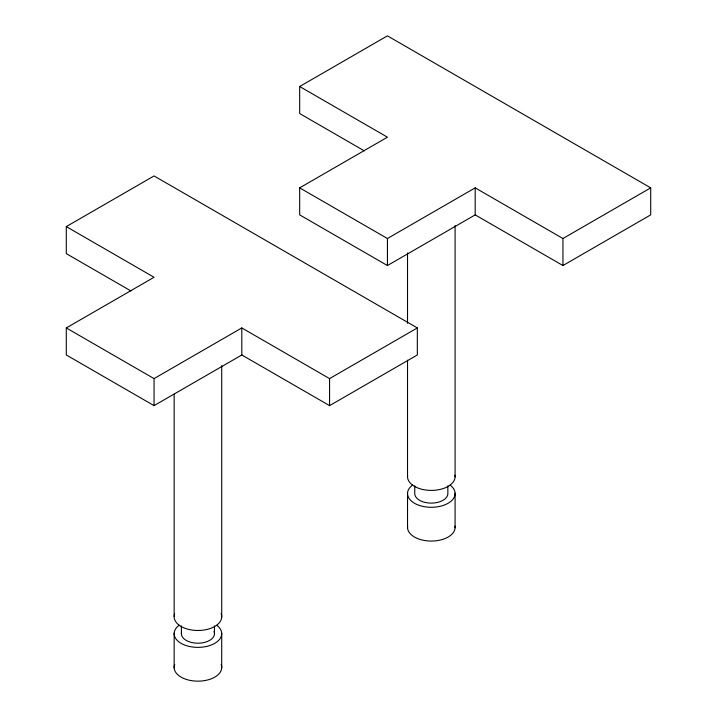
<?xml version="1.0" encoding="UTF-8"?>
<svg xmlns="http://www.w3.org/2000/svg" width="717" height="717" viewBox="0 0 717 717"><rect width="100%" height="100%" fill="white"/><g stroke="black" fill="none" stroke-linecap="round" stroke-linejoin="round"><path stroke-width="1.08" d="M181.383 633.595L181.392 625.869M414.767 485.785L414.758 493.502A16.545 9.554 0 0 0 431.222 503.11A16.545 9.554 0 0 0 447.856 493.61L447.847 485.839M299.67 86.515L387.431 35.85L650.704 187.854L650.704 214.876L562.944 265.541L475.192 214.876L387.431 265.541L299.67 214.876L299.67 187.854L387.431 137.189L299.67 86.515L299.67 113.537L364.281 150.848M66.296 226.608L154.056 175.943L417.33 327.938L417.33 354.969L329.569 405.634L241.808 354.969L154.056 405.634L66.296 354.969L66.296 327.938L154.056 277.273L66.296 226.608L66.296 253.63L130.906 290.932M299.67 187.854L387.431 238.519L475.192 187.854L562.944 238.519L650.704 187.854M66.296 327.938L154.056 378.612L241.808 327.938L329.569 378.612L417.33 327.938M214.473 625.932L214.482 633.694M562.944 238.519L562.944 265.541M475.192 187.854L475.192 214.876M455.089 225.568L455.089 476.948M455.089 493.153L455.08 527.793M407.525 252.949L407.525 323.331M407.525 360.194L407.525 476.384M407.534 493.099L407.534 527.739M387.431 238.519L387.431 265.541M329.569 378.612L329.569 405.634M241.808 327.938L241.808 354.969M221.714 365.661L221.714 617.032M221.714 633.236L221.705 667.885M174.15 394.153L174.15 616.477M174.159 633.183L174.15 667.823M154.056 378.612L154.056 405.634M221.159 664.453A23.786 13.731 0 0 1 197.883 681.159A23.786 13.731 0 0 1 174.724 664.399M216.758 625.251A23.786 13.731 0 0 1 213.998 643.767A23.786 13.731 0 0 1 181.795 643.732A23.786 13.731 0 0 1 179.169 625.206M221.087 613.609A23.786 13.731 0 0 1 198.197 630.485A23.786 13.731 0 0 1 174.661 613.904M213.98 631.318A16.545 9.554 0 0 1 198.887 643.185A16.545 9.554 0 0 1 181.526 632.394M454.963 475.219A23.786 13.731 0 0 1 431.571 490.401A23.786 13.731 0 0 1 407.606 475.523M454.99 526.072A23.786 13.731 0 0 1 431.258 541.066A23.786 13.731 0 0 1 407.632 526.009M450.133 485.158A23.786 13.731 0 0 1 447.372 503.684A23.786 13.731 0 0 1 415.17 503.648A23.786 13.731 0 0 1 412.544 485.113"/></g></svg>
